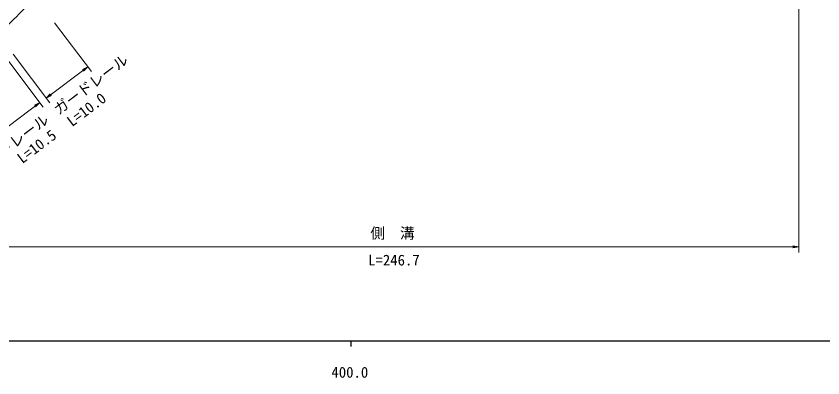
# Model space of a CAD drawing. Units: millimetres, scale not verified. Extents: x 40000 to 680000, y 20000 to 380000.
# Drawn here: x 411356 to 547915, y 198715 to 259937 of the extents above; entities that cross this region are included whole.
import ezdxf
from ezdxf.enums import TextEntityAlignment as Align

# ---------------------------------------------------------------- set-up
doc = ezdxf.new("R2010")
doc.units = ezdxf.units.MM
doc.header["$LTSCALE"] = 1000
for name, color, linetype, lineweight in [('M-STR-HTXT', 7, 'Continuous', 13), ('M-TTL-BAND', 7, 'Continuous', 25), ('M-WORK', 1, 'Continuous', 13)]:
    doc.layers.add(name, color=color, linetype=linetype, lineweight=lineweight)
doc.styles.add('ＭＳ ゴシック', font='')
doc.styles.get('ＭＳ ゴシック').set_extended_font_data('MS Gothic')

# ---------------------------------------------------------------- blocks, each defined once
blk = doc.blocks.new('open_arrow')
at = {"color": 0, "linetype": 'Continuous', "lineweight": -2}
blk.add_lwpolyline([(7.5, 1.25), (0, 0), (7.5, -1.25)], dxfattribs=at)

msp = doc.modelspace()

# ---------------------------------------------------------------- linework, layer by layer
at = {"layer": 'M-STR-HTXT'}
for p, q in [((543837, 268400), (543837, 219905)), ((417859, 258817), (424085, 250581)), ((409771, 252703), (415945, 244535)), ((410826, 253501), (417052, 245265)), ((416449, 246062), (423482, 251378)), ((407872, 239687), (415342, 245333)), ((406720, 220905), (543837, 220905))]:
    msp.add_line(p, q, dxfattribs=at)
at = {"layer": 'M-TTL-BAND'}
for p, q in [((40000, 205000), (579000, 205000)), ((468000, 205000), (468000, 204000))]:
    msp.add_line(p, q, dxfattribs=at)
at = {"layer": 'M-WORK'}
msp.add_open_spline([(368189, 235790), (369522, 236022), (369943, 236122), (371038, 236448), (372589, 236911), (373391, 237372), (374858, 238057), (376300, 238729), (377063, 239197), (378506, 239866), (380681, 240875), (381916, 241406), (384137, 242308), (386575, 243298), (387980, 243752), (390427, 244721), (392715, 245627), (394082, 245957), (396259, 247105), (398092, 248072), (399089, 248696), (400740, 249949), (403239, 251847), (404420, 253181), (406715, 255321), (409387, 257812), (410228, 258670), (413404, 261858)], degree=3, knots=[0, 0, 0, 0, 1, 1, 1, 2, 2, 2, 3, 3, 3, 4, 4, 4, 5, 5, 5, 6, 6, 6, 7, 7, 7, 8, 8, 8, 9, 9, 9, 9], dxfattribs=at)

# ---------------------------------------------------------------- block references
at = {"layer": 'M-STR-HTXT', "xscale": 133, "yscale": 133}
for p, rotation in [((423482, 251378), 217.1), ((416449, 246062), 37.1), ((415342, 245333), 217.1), ((543837, 220905), 180)]:
    msp.add_blockref('open_arrow', p, dxfattribs=dict(at, rotation=rotation))

# ---------------------------------------------------------------- texts
at = {"layer": 'M-STR-HTXT', "style": 'ＭＳ ゴシック'}
for p in [(423999, 248388), (410542, 238256)]:
    msp.add_text('ガードレール', height=1833, rotation=37.087, dxfattribs=at).set_placement(p, align=Align.MIDDLE_CENTER)
for s, p in [('L=10.0', (424137, 242953)), ('L=10.5', (415711, 236708))]:
    msp.add_text(s, height=1833, rotation=37.087, dxfattribs=at).set_placement(p, align=Align.BOTTOM_CENTER)
msp.add_text('側\u3000溝', height=1833, dxfattribs=at).set_placement((475069, 223200), align=Align.MIDDLE_CENTER)
msp.add_text('L=246.7', height=1833, dxfattribs=at).set_placement((475306, 217184), align=Align.BOTTOM_CENTER)
at = {"layer": 'M-TTL-BAND', "style": 'ＭＳ ゴシック'}
msp.add_text('400.0', height=1833, dxfattribs=at).set_placement((467844, 198195), align=Align.BOTTOM_CENTER)

doc.saveas('drawing.dxf')
